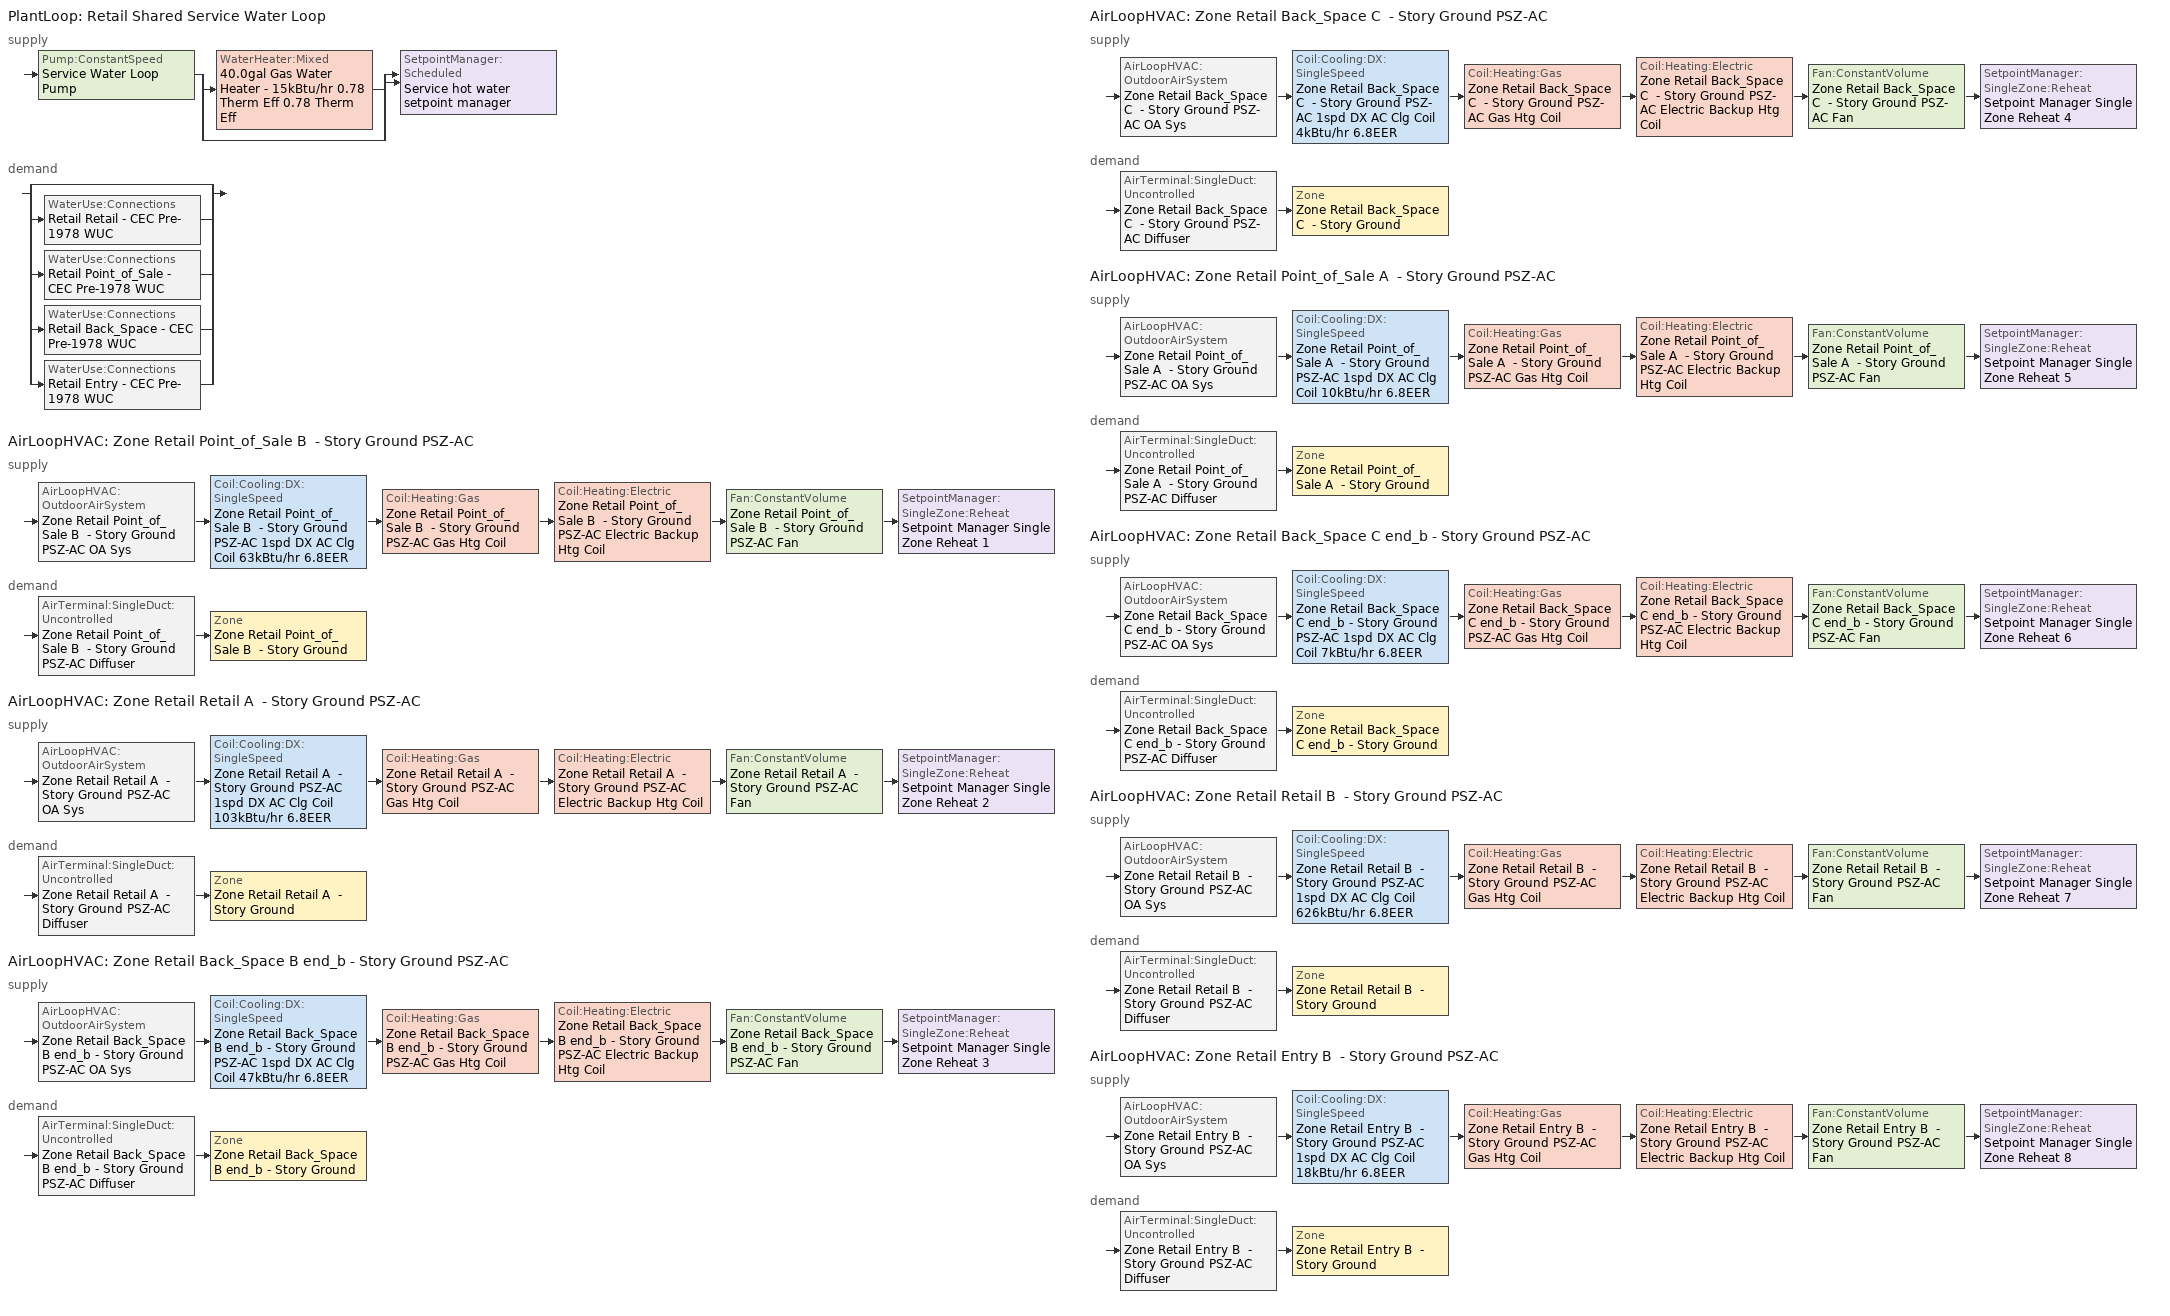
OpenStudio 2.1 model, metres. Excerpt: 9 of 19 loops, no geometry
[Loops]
PlantLoop 'Retail Shared Service Water Loop'
 supply: Pump:ConstantSpeed 'Service Water Loop Pump' > split
  | WaterHeater:Mixed '40.0gal Gas Water Heater - 15kBtu/hr 0.78 Therm Eff 0.78 Therm Eff'
  | bypass
  join > SetpointManager:Scheduled 'Service hot water setpoint manager'
 demand: split
  | bypass
  | WaterUse:Connections 'Retail Retail - CEC Pre-1978 WUC'
  | WaterUse:Connections 'Retail Point_of_Sale - CEC Pre-1978 WUC'
  | WaterUse:Connections 'Retail Back_Space - CEC Pre-1978 WUC'
  | WaterUse:Connections 'Retail Entry - CEC Pre-1978 WUC'
AirLoopHVAC 'Zone Retail Point_of_Sale B  - Story Ground PSZ-AC'
 supply: AirLoopHVAC:OutdoorAirSystem 'Zone Retail Point_of_Sale B  - Story Ground PSZ-AC OA Sys' > Coil:Cooling:DX:SingleSpeed 'Zone Retail Point_of_Sale B  - Story Ground PSZ-AC 1spd DX AC Clg Coil 63kBtu/hr 6.8EER' > Coil:Heating:Gas 'Zone Retail Point_of_Sale B  - Story Ground PSZ-AC Gas Htg Coil' > Coil:Heating:Electric 'Zone Retail Point_of_Sale B  - Story Ground PSZ-AC Electric Backup Htg Coil' > Fan:ConstantVolume 'Zone Retail Point_of_Sale B  - Story Ground PSZ-AC Fan' > SetpointManager:SingleZone:Reheat 'Setpoint Manager Single Zone Reheat 1'
 demand: AirTerminal:SingleDuct:Uncontrolled 'Zone Retail Point_of_Sale B  - Story Ground PSZ-AC Diffuser' > Zone 'Zone Retail Point_of_Sale B  - Story Ground'
AirLoopHVAC 'Zone Retail Retail A  - Story Ground PSZ-AC'
 supply: AirLoopHVAC:OutdoorAirSystem 'Zone Retail Retail A  - Story Ground PSZ-AC OA Sys' > Coil:Cooling:DX:SingleSpeed 'Zone Retail Retail A  - Story Ground PSZ-AC 1spd DX AC Clg Coil 103kBtu/hr 6.8EER' > Coil:Heating:Gas 'Zone Retail Retail A  - Story Ground PSZ-AC Gas Htg Coil' > Coil:Heating:Electric 'Zone Retail Retail A  - Story Ground PSZ-AC Electric Backup Htg Coil' > Fan:ConstantVolume 'Zone Retail Retail A  - Story Ground PSZ-AC Fan' > SetpointManager:SingleZone:Reheat 'Setpoint Manager Single Zone Reheat 2'
 demand: AirTerminal:SingleDuct:Uncontrolled 'Zone Retail Retail A  - Story Ground PSZ-AC Diffuser' > Zone 'Zone Retail Retail A  - Story Ground'
AirLoopHVAC 'Zone Retail Back_Space B end_b - Story Ground PSZ-AC'
 supply: AirLoopHVAC:OutdoorAirSystem 'Zone Retail Back_Space B end_b - Story Ground PSZ-AC OA Sys' > Coil:Cooling:DX:SingleSpeed 'Zone Retail Back_Space B end_b - Story Ground PSZ-AC 1spd DX AC Clg Coil 47kBtu/hr 6.8EER' > Coil:Heating:Gas 'Zone Retail Back_Space B end_b - Story Ground PSZ-AC Gas Htg Coil' > Coil:Heating:Electric 'Zone Retail Back_Space B end_b - Story Ground PSZ-AC Electric Backup Htg Coil' > Fan:ConstantVolume 'Zone Retail Back_Space B end_b - Story Ground PSZ-AC Fan' > SetpointManager:SingleZone:Reheat 'Setpoint Manager Single Zone Reheat 3'
 demand: AirTerminal:SingleDuct:Uncontrolled 'Zone Retail Back_Space B end_b - Story Ground PSZ-AC Diffuser' > Zone 'Zone Retail Back_Space B end_b - Story Ground'
AirLoopHVAC 'Zone Retail Back_Space C  - Story Ground PSZ-AC'
 supply: AirLoopHVAC:OutdoorAirSystem 'Zone Retail Back_Space C  - Story Ground PSZ-AC OA Sys' > Coil:Cooling:DX:SingleSpeed 'Zone Retail Back_Space C  - Story Ground PSZ-AC 1spd DX AC Clg Coil 4kBtu/hr 6.8EER' > Coil:Heating:Gas 'Zone Retail Back_Space C  - Story Ground PSZ-AC Gas Htg Coil' > Coil:Heating:Electric 'Zone Retail Back_Space C  - Story Ground PSZ-AC Electric Backup Htg Coil' > Fan:ConstantVolume 'Zone Retail Back_Space C  - Story Ground PSZ-AC Fan' > SetpointManager:SingleZone:Reheat 'Setpoint Manager Single Zone Reheat 4'
 demand: AirTerminal:SingleDuct:Uncontrolled 'Zone Retail Back_Space C  - Story Ground PSZ-AC Diffuser' > Zone 'Zone Retail Back_Space C  - Story Ground'
AirLoopHVAC 'Zone Retail Point_of_Sale A  - Story Ground PSZ-AC'
 supply: AirLoopHVAC:OutdoorAirSystem 'Zone Retail Point_of_Sale A  - Story Ground PSZ-AC OA Sys' > Coil:Cooling:DX:SingleSpeed 'Zone Retail Point_of_Sale A  - Story Ground PSZ-AC 1spd DX AC Clg Coil 10kBtu/hr 6.8EER' > Coil:Heating:Gas 'Zone Retail Point_of_Sale A  - Story Ground PSZ-AC Gas Htg Coil' > Coil:Heating:Electric 'Zone Retail Point_of_Sale A  - Story Ground PSZ-AC Electric Backup Htg Coil' > Fan:ConstantVolume 'Zone Retail Point_of_Sale A  - Story Ground PSZ-AC Fan' > SetpointManager:SingleZone:Reheat 'Setpoint Manager Single Zone Reheat 5'
 demand: AirTerminal:SingleDuct:Uncontrolled 'Zone Retail Point_of_Sale A  - Story Ground PSZ-AC Diffuser' > Zone 'Zone Retail Point_of_Sale A  - Story Ground'
AirLoopHVAC 'Zone Retail Back_Space C end_b - Story Ground PSZ-AC'
 supply: AirLoopHVAC:OutdoorAirSystem 'Zone Retail Back_Space C end_b - Story Ground PSZ-AC OA Sys' > Coil:Cooling:DX:SingleSpeed 'Zone Retail Back_Space C end_b - Story Ground PSZ-AC 1spd DX AC Clg Coil 7kBtu/hr 6.8EER' > Coil:Heating:Gas 'Zone Retail Back_Space C end_b - Story Ground PSZ-AC Gas Htg Coil' > Coil:Heating:Electric 'Zone Retail Back_Space C end_b - Story Ground PSZ-AC Electric Backup Htg Coil' > Fan:ConstantVolume 'Zone Retail Back_Space C end_b - Story Ground PSZ-AC Fan' > SetpointManager:SingleZone:Reheat 'Setpoint Manager Single Zone Reheat 6'
 demand: AirTerminal:SingleDuct:Uncontrolled 'Zone Retail Back_Space C end_b - Story Ground PSZ-AC Diffuser' > Zone 'Zone Retail Back_Space C end_b - Story Ground'
AirLoopHVAC 'Zone Retail Retail B  - Story Ground PSZ-AC'
 supply: AirLoopHVAC:OutdoorAirSystem 'Zone Retail Retail B  - Story Ground PSZ-AC OA Sys' > Coil:Cooling:DX:SingleSpeed 'Zone Retail Retail B  - Story Ground PSZ-AC 1spd DX AC Clg Coil 626kBtu/hr 6.8EER' > Coil:Heating:Gas 'Zone Retail Retail B  - Story Ground PSZ-AC Gas Htg Coil' > Coil:Heating:Electric 'Zone Retail Retail B  - Story Ground PSZ-AC Electric Backup Htg Coil' > Fan:ConstantVolume 'Zone Retail Retail B  - Story Ground PSZ-AC Fan' > SetpointManager:SingleZone:Reheat 'Setpoint Manager Single Zone Reheat 7'
 demand: AirTerminal:SingleDuct:Uncontrolled 'Zone Retail Retail B  - Story Ground PSZ-AC Diffuser' > Zone 'Zone Retail Retail B  - Story Ground'
AirLoopHVAC 'Zone Retail Entry B  - Story Ground PSZ-AC'
 supply: AirLoopHVAC:OutdoorAirSystem 'Zone Retail Entry B  - Story Ground PSZ-AC OA Sys' > Coil:Cooling:DX:SingleSpeed 'Zone Retail Entry B  - Story Ground PSZ-AC 1spd DX AC Clg Coil 18kBtu/hr 6.8EER' > Coil:Heating:Gas 'Zone Retail Entry B  - Story Ground PSZ-AC Gas Htg Coil' > Coil:Heating:Electric 'Zone Retail Entry B  - Story Ground PSZ-AC Electric Backup Htg Coil' > Fan:ConstantVolume 'Zone Retail Entry B  - Story Ground PSZ-AC Fan' > SetpointManager:SingleZone:Reheat 'Setpoint Manager Single Zone Reheat 8'
 demand: AirTerminal:SingleDuct:Uncontrolled 'Zone Retail Entry B  - Story Ground PSZ-AC Diffuser' > Zone 'Zone Retail Entry B  - Story Ground'
[Sizing:Zone] Zone Cooling Design Supply Air Temperature Input Method=SupplyAirTemperature; Zone Cooling Design Supply Air Temperature {C}=12.8; Zone Cooling Design Supply Air Temperature Difference {deltaC}=11.11; Zone Heating Design Supply Air Temperature Input Method=SupplyAirTemperature; Zone Heating Design Supply Air Temperature {C}=40; Zone Heating Design Supply Air Temperature Difference {deltaC}=11.11; Zone Cooling Design Supply Air Humidity Ratio {kg-H2O/kg-air}=0.0085; Zone Heating Design Supply Air Humidity Ratio {kg-H2O/kg-air}=0.008; Cooling Design Air Flow Method=DesignDay; Heating Design Air Flow Method=DesignDay; Account for Dedicated Outdoor Air System=No; Dedicated Outdoor Air System Control Strategy=NeutralSupplyAir; Dedicated Outdoor Air Low Setpoint Temperature for Design {C}=autosize; Dedicated Outdoor Air High Setpoint Temperature for Design {C}=autosize
Zone Retail Retail A  - Story Ground; Zone Retail Retail B  - Story Ground; Zone Retail Entry B  - Story Ground; Zone Retail Point_of_Sale A  - Story Ground; Zone Retail Point_of_Sale B  - Story Ground; Zone Retail Back_Space C  - Story Ground; Zone Retail Back_Space B end_b - Story Ground; Zone Retail Back_Space C end_b - Story Ground
[Zone equipment]
Zone Retail Retail A  - Story Ground: Zone Retail Retail A  - Story Ground PSZ-AC Diffuser
Zone Retail Retail B  - Story Ground: Zone Retail Retail B  - Story Ground PSZ-AC Diffuser
Zone Retail Entry B  - Story Ground: Zone Retail Entry B  - Story Ground PSZ-AC Diffuser
Zone Retail Point_of_Sale A  - Story Ground: Zone Retail Point_of_Sale A  - Story Ground PSZ-AC Diffuser
Zone Retail Point_of_Sale B  - Story Ground: Zone Retail Point_of_Sale B  - Story Ground PSZ-AC Diffuser
Zone Retail Back_Space C  - Story Ground: Zone Retail Back_Space C  - Story Ground PSZ-AC Diffuser
Zone Retail Back_Space B end_b - Story Ground: Zone Retail Back_Space B end_b - Story Ground PSZ-AC Diffuser
Zone Retail Back_Space C end_b - Story Ground: Zone Retail Back_Space C end_b - Story Ground PSZ-AC Diffuser
[WaterUse:Equipment:Definition] Target Temperature Schedule=43.3 C; Sensible Fraction Schedule=0.2 Fraction; Latent Fraction Schedule=0.05 Fraction
Name | Peak Flow Rate {m3/s}
Retail Retail - CEC Pre-1978 SWH def | 1.8845e-05
Retail Point_of_Sale - CEC Pre-1978 SWH def | 1.62163e-06
Retail Back_Space - CEC Pre-1978 SWH def | 4.0874e-06
Retail Entry - CEC Pre-1978 SWH def | 1.28348e-07
[WaterUse:Equipment] Flow Rate Fraction Schedule=RetailServiceHotWater
Name | Water Use Equipment Definition
Retail Retail - CEC Pre-1978 SWH | Retail Retail - CEC Pre-1978 SWH def
Retail Point_of_Sale - CEC Pre-1978 SWH | Retail Point_of_Sale - CEC Pre-1978 SWH def
Retail Back_Space - CEC Pre-1978 SWH | Retail Back_Space - CEC Pre-1978 SWH def
Retail Entry - CEC Pre-1978 SWH | Retail Entry - CEC Pre-1978 SWH def
[PlantLoop]
Retail Shared Service Water Loop: Maximum Loop Temperature {C}=60; Minimum Loop Temperature {C}=10; Plant Loop Volume {m3}=Autocalculate; Load Distribution Scheme=Optimal
[Sizing:Plant]
Retail Shared Service Water Loop: Loop Type=Heating; Design Loop Exit Temperature {C}=60; Loop Design Temperature Difference {deltaC}=5; Sizing Option=NonCoincident; Zone Timesteps in Averaging Window=1; Coincident Sizing Factor Mode=None
[SetpointManager:Scheduled]
Service hot water setpoint manager: Control Variable=Temperature; Schedule=Service Water Loop Temp - 140F
[Pump:ConstantSpeed]
Service Water Loop Pump: Rated Flow Rate {m3/s}=autosize; Rated Pump Head {Pa}=0.01; Rated Power Consumption {W}=autosize; Motor Efficiency=0.825; Fraction of Motor Inefficiencies to Fluid Stream=0; Pump Control Type=Intermittent
[WaterHeater:Mixed]
40.0gal Gas Water Heater - 15kBtu/hr 0.78 Therm Eff 0.78 Therm Eff: Tank Volume {m3}=0.151416; Setpoint Temperature Schedule=Service Water Loop Temp - 140F; Deadband Temperature Difference {deltaC}=2; Maximum Temperature Limit {C}=82.2222; Heater Control Type=Cycle; Heater Maximum Capacity {W}=4478.48; Heater Fuel Type=NaturalGas; Heater Thermal Efficiency=0.78; Off Cycle Parasitic Fuel Consumption Rate {W}=20; Off Cycle Parasitic Fuel Type=NaturalGas; Off Cycle Parasitic Heat Fraction to Tank=0.8; On Cycle Parasitic Fuel Type=NaturalGas; On Cycle Parasitic Heat Fraction to Tank=0; Ambient Temperature Indicator=Schedule; Ambient Temperature Schedule=Water Heater Ambient Temp Schedule - 70F; Off Cycle Loss Coefficient to Ambient Temperature {W/K}=5.99799; On Cycle Loss Coefficient to Ambient Temperature {W/K}=5.99799; Use Side Effectiveness=1; Source Side Effectiveness=1; Use Side Design Flow Rate {m3/s}=autosize; Source Side Design Flow Rate {m3/s}=autosize; Indirect Water Heating Recovery Time {hr}=1.5
[WaterUse:Connections]
Name | Water Use Equipment Name 1
Retail Retail - CEC Pre-1978 WUC | Retail Retail - CEC Pre-1978 SWH
Retail Point_of_Sale - CEC Pre-1978 WUC | Retail Point_of_Sale - CEC Pre-1978 SWH
Retail Back_Space - CEC Pre-1978 WUC | Retail Back_Space - CEC Pre-1978 SWH
Retail Entry - CEC Pre-1978 WUC | Retail Entry - CEC Pre-1978 SWH
[AirLoopHVAC] Design Supply Air Flow Rate {m3/s}=AutoSize
Name | Availability Schedule | Availability Manager
Zone Retail Point_of_Sale B  - Story Ground PSZ-AC | Zone Retail Point_of_Sale B  - Story Ground PSZ-AC Occ Sch | Availability Manager Night Cycle 1
Zone Retail Retail A  - Story Ground PSZ-AC | Zone Retail Retail A  - Story Ground PSZ-AC Occ Sch | Availability Manager Night Cycle 2
Zone Retail Back_Space B end_b - Story Ground PSZ-AC | Zone Retail Back_Space B end_b - Story Ground PSZ-AC Occ Sch | Availability Manager Night Cycle 3
Zone Retail Back_Space C  - Story Ground PSZ-AC | Always On Discrete | Availability Manager Night Cycle 4
Zone Retail Point_of_Sale A  - Story Ground PSZ-AC | Always On Discrete | Availability Manager Night Cycle 5
Zone Retail Back_Space C end_b - Story Ground PSZ-AC | Always On Discrete | Availability Manager Night Cycle 6
Zone Retail Retail B  - Story Ground PSZ-AC | Zone Retail Retail B  - Story Ground PSZ-AC Occ Sch | Availability Manager Night Cycle 7
Zone Retail Entry B  - Story Ground PSZ-AC | Always On Discrete | Availability Manager Night Cycle 8
[Sizing:System] Type of Load to Size On=Sensible; Design Outdoor Air Flow Rate {m3/s}=Autosize; Minimum System Air Flow Ratio=1; Preheat Design Temperature {C}=7; Preheat Design Humidity Ratio {kg-H2O/kg-Air}=0.008; Precool Design Temperature {C}=12.8; Precool Design Humidity Ratio {kg-H2O/kg-Air}=0.008; Central Cooling Design Supply Air Temperature {C}=12.8; Central Heating Design Supply Air Temperature {C}=40; Sizing Option=Coincident; 100% Outdoor Air in Cooling=No; 100% Outdoor Air in Heating=No; Central Cooling Design Supply Air Humidity Ratio {kg-H2O/kg-Air}=0.0085; Central Heating Design Supply Air Humidity Ratio {kg-H2O/kg-Air}=0.008; Cooling Design Air Flow Method=DesignDay; Cooling Design Air Flow Rate {m3/s}=0; Heating Design Air Flow Method=DesignDay; Heating Design Air Flow Rate {m3/s}=0; System Outdoor Air Method=ZoneSum; Zone Maximum Outdoor Air Fraction=1; Cooling Supply Air Flow Rate Per Floor Area {m3/s-m2}=0.00996765; Cooling Fraction of Autosized Cooling Supply Air Flow Rate=1; Cooling Supply Air Flow Rate Per Unit Cooling Capacity {m3/s-W}=3.94755e-05; Heating Supply Air Flow Rate Per Floor Area {m3/s-m2}=0.00996765; Heating Fraction of Autosized Heating Supply Air Flow Rate=1; Heating Fraction of Autosized Cooling Supply Air Flow Rate=1; Heating Supply Air Flow Rate Per Unit Heating Capacity {m3/s-W}=3.15882e-05; Cooling Design Capacity Method=CoolingDesignCapacity; Cooling Design Capacity {W}=autosize; Cooling Design Capacity Per Floor Area {W/m2}=234.7; Fraction of Autosized Cooling Design Capacity=1; Heating Design Capacity Method=HeatingDesignCapacity; Heating Design Capacity {W}=autosize; Heating Design Capacity Per Floor Area {W/m2}=157; Fraction of Autosized Heating Design Capacity=1; Central Cooling Capacity Control Method=OnOff
Zone Retail Point_of_Sale B  - Story Ground PSZ-AC; Zone Retail Retail A  - Story Ground PSZ-AC; Zone Retail Back_Space B end_b - Story Ground PSZ-AC; Zone Retail Back_Space C  - Story Ground PSZ-AC; Zone Retail Point_of_Sale A  - Story Ground PSZ-AC; Zone Retail Back_Space C end_b - Story Ground PSZ-AC; Zone Retail Retail B  - Story Ground PSZ-AC; Zone Retail Entry B  - Story Ground PSZ-AC
[SetpointManager:SingleZone:Reheat] Minimum Supply Air Temperature {C}=10; Maximum Supply Air Temperature {C}=50
Name | Control Zone
Setpoint Manager Single Zone Reheat 1 | Zone Retail Point_of_Sale B  - Story Ground
Setpoint Manager Single Zone Reheat 2 | Zone Retail Retail A  - Story Ground
Setpoint Manager Single Zone Reheat 3 | Zone Retail Back_Space B end_b - Story Ground
Setpoint Manager Single Zone Reheat 4 | Zone Retail Back_Space C  - Story Ground
Setpoint Manager Single Zone Reheat 5 | Zone Retail Point_of_Sale A  - Story Ground
Setpoint Manager Single Zone Reheat 6 | Zone Retail Back_Space C end_b - Story Ground
Setpoint Manager Single Zone Reheat 7 | Zone Retail Retail B  - Story Ground
Setpoint Manager Single Zone Reheat 8 | Zone Retail Entry B  - Story Ground
[Fan:ConstantVolume] Availability Schedule=Always On Discrete; Fan Efficiency=0.53625; Maximum Flow Rate {m3/s}=AutoSize; Motor Efficiency=0.825
Name | Pressure Rise {Pa}
Zone Retail Point_of_Sale B  - Story Ground PSZ-AC Fan; Zone Retail Retail A  - Story Ground PSZ-AC Fan; Zone Retail Back_Space B end_b - Story Ground PSZ-AC Fan; Zone Retail Back_Space C  - Story Ground PSZ-AC Fan; Zone Retail Point_of_Sale A  - Story Ground PSZ-AC Fan; Zone Retail Back_Space C end_b - Story Ground PSZ-AC Fan; Zone Retail Entry B  - Story Ground PSZ-AC Fan | 622.722
Zone Retail Retail B  - Story Ground PSZ-AC Fan | 1110.94
[Coil:Heating:Gas] Availability Schedule=Always On Discrete; Gas Burner Efficiency=0.8; Nominal Capacity {W}=AutoSize; Parasitic Electric Load {W}=0; Parasitic Gas Load {W}=0
Zone Retail Point_of_Sale B  - Story Ground PSZ-AC Gas Htg Coil; Zone Retail Retail A  - Story Ground PSZ-AC Gas Htg Coil; Zone Retail Back_Space B end_b - Story Ground PSZ-AC Gas Htg Coil; Zone Retail Back_Space C  - Story Ground PSZ-AC Gas Htg Coil; Zone Retail Point_of_Sale A  - Story Ground PSZ-AC Gas Htg Coil; Zone Retail Back_Space C end_b - Story Ground PSZ-AC Gas Htg Coil; Zone Retail Retail B  - Story Ground PSZ-AC Gas Htg Coil; Zone Retail Entry B  - Story Ground PSZ-AC Gas Htg Coil
[Coil:Heating:Electric] Availability Schedule=Always On Discrete
Zone Retail Point_of_Sale B  - Story Ground PSZ-AC Electric Backup Htg Coil; Zone Retail Retail A  - Story Ground PSZ-AC Electric Backup Htg Coil; Zone Retail Back_Space B end_b - Story Ground PSZ-AC Electric Backup Htg Coil; Zone Retail Back_Space C  - Story Ground PSZ-AC Electric Backup Htg Coil; Zone Retail Point_of_Sale A  - Story Ground PSZ-AC Electric Backup Htg Coil; Zone Retail Back_Space C end_b - Story Ground PSZ-AC Electric Backup Htg Coil; Zone Retail Retail B  - Story Ground PSZ-AC Electric Backup Htg Coil; Zone Retail Entry B  - Story Ground PSZ-AC Electric Backup Htg Coil
[Coil:Cooling:DX:SingleSpeed] Availability Schedule=Always On Discrete; Rated Total Cooling Capacity {W}=autosize; Rated Sensible Heat Ratio=autosize; Rated Air Flow Rate {m3/s}=autosize; Rated Evaporator Fan Power Per Volume Flow Rate {W/(m3/s)}=773.3; Condenser Type=AirCooled; Evaporative Condenser Effectiveness=0; Evaporative Condenser Air Flow Rate {m3/s}=Autosize; Evaporative Condenser Pump Rated Power Consumption {W}=Autosize; Crankcase Heater Capacity {W}=0; Maximum Outdoor Dry-Bulb Temperature for Crankcase Heater Operation {C}=0; Basin Heater Capacity {W/K}=0; Basin Heater Setpoint Temperature {C}=10
Name | Rated COP {W/W} | Total Cooling Capacity Function of Temperature Curve | Total Cooling Capacity Function of Flow Fraction Curve | Energy Input Ratio Function of Temperature Curve | Energy Input Ratio Function of Flow Fraction Curve | Part Load Fraction Correlation Curve
Zone Retail Point_of_Sale B  - Story Ground PSZ-AC 1spd DX AC Clg Coil 63kBtu/hr 6.8EER | 2.33196 | Curve_Biquadratic_CBES_23 | Curve_Quadratic_CBES_34 | Curve_Biquadratic_CBES_24 | Curve_Quadratic_CBES_35 | Curve_Quadratic_CBES_36
Zone Retail Retail A  - Story Ground PSZ-AC 1spd DX AC Clg Coil 103kBtu/hr 6.8EER | 2.35327 | Curve_Biquadratic_CBES_27 | Curve_Quadratic_CBES_40 | Curve_Biquadratic_CBES_28 | Curve_Quadratic_CBES_41 | Curve_Quadratic_CBES_42
Zone Retail Back_Space B end_b - Story Ground PSZ-AC 1spd DX AC Clg Coil 47kBtu/hr 6.8EER | 2.32351 | Curve_Biquadratic_CBES_9 | Curve_Quadratic_CBES_13 | Curve_Biquadratic_CBES_10 | Curve_Quadratic_CBES_14 | Curve_Quadratic_CBES_15
Zone Retail Back_Space C  - Story Ground PSZ-AC 1spd DX AC Clg Coil 4kBtu/hr 6.8EER | 2.3004 | Curve_Biquadratic_CBES_11 | Curve_Quadratic_CBES_16 | Curve_Biquadratic_CBES_12 | Curve_Quadratic_CBES_17 | Curve_Quadratic_CBES_18
Zone Retail Point_of_Sale A  - Story Ground PSZ-AC 1spd DX AC Clg Coil 10kBtu/hr 6.8EER | 2.30384 | Curve_Biquadratic_CBES_21 | Curve_Quadratic_CBES_31 | Curve_Biquadratic_CBES_22 | Curve_Quadratic_CBES_32 | Curve_Quadratic_CBES_33
Zone Retail Back_Space C end_b - Story Ground PSZ-AC 1spd DX AC Clg Coil 7kBtu/hr 6.8EER | 2.30234 | Curve_Biquadratic_CBES_13 | Curve_Quadratic_CBES_19 | Curve_Biquadratic_CBES_14 | Curve_Quadratic_CBES_20 | Curve_Quadratic_CBES_21
Zone Retail Retail B  - Story Ground PSZ-AC 1spd DX AC Clg Coil 626kBtu/hr 6.8EER | 2.63213 | Curve_Biquadratic_CBES_31 | Curve_Quadratic_CBES_46 | Curve_Biquadratic_CBES_32 | Curve_Quadratic_CBES_47 | Curve_Quadratic_CBES_48
Zone Retail Entry B  - Story Ground PSZ-AC 1spd DX AC Clg Coil 18kBtu/hr 6.8EER | 2.30795 | Curve_Biquadratic_CBES_17 | Curve_Quadratic_CBES_25 | Curve_Biquadratic_CBES_18 | Curve_Quadratic_CBES_26 | Curve_Quadratic_CBES_27
[Controller:OutdoorAir] Minimum Outdoor Air Flow Rate {m3/s}=0; Maximum Outdoor Air Flow Rate {m3/s}=Autosize; Economizer Control Type=NoEconomizer; Economizer Control Action Type=ModulateFlow; Economizer Maximum Limit Dry-Bulb Temperature {C}=28; Economizer Maximum Limit Enthalpy {J/kg}=64000; Economizer Minimum Limit Dry-Bulb Temperature {C}=-100; Minimum Limit Type=FixedMinimum; Minimum Outdoor Air Schedule=Always On Discrete; High Humidity Control=No; Heat Recovery Bypass Control Type=BypassWhenOAFlowGreaterThanMinimum
Name | Lockout Type | Controller Mechanical Ventilation
Zone Retail Point_of_Sale B  - Story Ground PSZ-AC OA Sys Controller | LockoutWithCompressor | Controller Mechanical Ventilation 1
Zone Retail Retail A  - Story Ground PSZ-AC OA Sys Controller | NoLockout | Controller Mechanical Ventilation 2
Zone Retail Back_Space B end_b - Story Ground PSZ-AC OA Sys Controller | LockoutWithCompressor | Controller Mechanical Ventilation 3
Zone Retail Back_Space C  - Story Ground PSZ-AC OA Sys Controller | LockoutWithCompressor | Controller Mechanical Ventilation 4
Zone Retail Point_of_Sale A  - Story Ground PSZ-AC OA Sys Controller | LockoutWithCompressor | Controller Mechanical Ventilation 5
Zone Retail Back_Space C end_b - Story Ground PSZ-AC OA Sys Controller | LockoutWithCompressor | Controller Mechanical Ventilation 6
Zone Retail Retail B  - Story Ground PSZ-AC OA Sys Controller | NoLockout | Controller Mechanical Ventilation 7
Zone Retail Entry B  - Story Ground PSZ-AC OA Sys Controller | LockoutWithCompressor | Controller Mechanical Ventilation 8
[Controller:MechanicalVentilation] Availability Schedule=Always On Discrete; System Outdoor Air Method=ZoneSum
Controller Mechanical Ventilation 1; Controller Mechanical Ventilation 2; Controller Mechanical Ventilation 3; Controller Mechanical Ventilation 4; Controller Mechanical Ventilation 5; Controller Mechanical Ventilation 6; Controller Mechanical Ventilation 7; Controller Mechanical Ventilation 8
[AirLoopHVAC:OutdoorAirSystem]
Name | Controller
Zone Retail Point_of_Sale B  - Story Ground PSZ-AC OA Sys | Zone Retail Point_of_Sale B  - Story Ground PSZ-AC OA Sys Controller
Zone Retail Retail A  - Story Ground PSZ-AC OA Sys | Zone Retail Retail A  - Story Ground PSZ-AC OA Sys Controller
Zone Retail Back_Space B end_b - Story Ground PSZ-AC OA Sys | Zone Retail Back_Space B end_b - Story Ground PSZ-AC OA Sys Controller
Zone Retail Back_Space C  - Story Ground PSZ-AC OA Sys | Zone Retail Back_Space C  - Story Ground PSZ-AC OA Sys Controller
Zone Retail Point_of_Sale A  - Story Ground PSZ-AC OA Sys | Zone Retail Point_of_Sale A  - Story Ground PSZ-AC OA Sys Controller
Zone Retail Back_Space C end_b - Story Ground PSZ-AC OA Sys | Zone Retail Back_Space C end_b - Story Ground PSZ-AC OA Sys Controller
Zone Retail Retail B  - Story Ground PSZ-AC OA Sys | Zone Retail Retail B  - Story Ground PSZ-AC OA Sys Controller
Zone Retail Entry B  - Story Ground PSZ-AC OA Sys | Zone Retail Entry B  - Story Ground PSZ-AC OA Sys Controller
[AvailabilityManager:NightCycle] Control Type=CycleOnAny; Thermostat Tolerance {deltaC}=1; Cycling Run Time {s}=3600
Availability Manager Night Cycle 1; Availability Manager Night Cycle 2; Availability Manager Night Cycle 3; Availability Manager Night Cycle 4; Availability Manager Night Cycle 5; Availability Manager Night Cycle 6; Availability Manager Night Cycle 7; Availability Manager Night Cycle 8
[AirTerminal:SingleDuct:Uncontrolled] Availability Schedule=Always On Discrete; Maximum Air Flow Rate {m3/s}=AutoSize
Zone Retail Point_of_Sale B  - Story Ground PSZ-AC Diffuser; Zone Retail Retail A  - Story Ground PSZ-AC Diffuser; Zone Retail Back_Space B end_b - Story Ground PSZ-AC Diffuser; Zone Retail Back_Space C  - Story Ground PSZ-AC Diffuser; Zone Retail Point_of_Sale A  - Story Ground PSZ-AC Diffuser; Zone Retail Back_Space C end_b - Story Ground PSZ-AC Diffuser; Zone Retail Retail B  - Story Ground PSZ-AC Diffuser; Zone Retail Entry B  - Story Ground PSZ-AC Diffuser
[Schedule:Ruleset]
Name | Default Day Schedule | Summer Design Day Schedule | Winter Design Day Schedule
RetailServiceHotWater | RetailServiceHotWater Default | RetailServiceHotWater Summer Design Day | RetailServiceHotWater Winter Design Day
43.3 C | 43.3 C Default
0.2 Fraction | 0.2 Fraction Default
0.05 Fraction | 0.05 Fraction Default
Service Water Loop Temp - 140F | Service Water Loop Temp - 140F Default
Water Heater Ambient Temp Schedule - 70F | Water Heater Ambient Temp Schedule - 70F Default
Zone Retail Back_Space B end_b - Story Ground PSZ-AC Occ Sch | Zone Retail Back_Space B end_b - Story Ground PSZ-AC Occ Sch Default | Zone Retail Back_Space B end_b - Story Ground PSZ-AC Occ Sch Summer Design Day | Zone Retail Back_Space B end_b - Story Ground PSZ-AC Occ Sch Winter Design Day
Zone Retail Point_of_Sale B  - Story Ground PSZ-AC Occ Sch | Zone Retail Point_of_Sale B  - Story Ground PSZ-AC Occ Sch Default | Zone Retail Point_of_Sale B  - Story Ground PSZ-AC Occ Sch Summer Design Day | Zone Retail Point_of_Sale B  - Story Ground PSZ-AC Occ Sch Winter Design Day
Zone Retail Retail A  - Story Ground PSZ-AC Occ Sch | Zone Retail Retail A  - Story Ground PSZ-AC Occ Sch Default | Zone Retail Retail A  - Story Ground PSZ-AC Occ Sch Summer Design Day | Zone Retail Retail A  - Story Ground PSZ-AC Occ Sch Winter Design Day
Zone Retail Retail B  - Story Ground PSZ-AC Occ Sch | Zone Retail Retail B  - Story Ground PSZ-AC Occ Sch Default | Zone Retail Retail B  - Story Ground PSZ-AC Occ Sch Summer Design Day | Zone Retail Retail B  - Story Ground PSZ-AC Occ Sch Winter Design Day
[Schedule:Day]
RetailServiceHotWater Default: 1, 0, 0.11, 2, 0, 0.1, 3, 0, 0.08, 6, 0, 0.06, 7, 0, 0.07, 8, 0, 0.2, 9, 0, 0.24, 10, 0, 0.27, 11, 0, 0.42, 12, 0, 0.54, 13, 0, 0.59, 14, 0, 0.6, 15, 0, 0.49, 16, 0, 0.48, 17, 0, 0.47, 18, 0, 0.46, 19, 0, 0.44, 20, 0, 0.36, 21, 0, 0.29, 22, 0, 0.22, 23, 0, 0.16, 24, 0, 0.13
RetailServiceHotWater Summer Design Day; RetailServiceHotWater SmrDsn|Wkdy Day: 1, 0, 0.04, 3, 0, 0.05, 7, 0, 0.04, 8, 0, 0.15, 9, 0, 0.23, 10, 0, 0.32, 11, 0, 0.41, 12, 0, 0.57, 13, 0, 0.62, 14, 0, 0.61, 15, 0, 0.5, 16, 0, 0.45, 17, 0, 0.46, 18, 0, 0.47, 19, 0, 0.42, 20, 0, 0.34, 21, 0, 0.33, 22, 0, 0.23, 23, 0, 0.13, 24, 0, 0.08
RetailServiceHotWater Winter Design Day; RetailServiceHotWater WntrDsn|Sat|Sun Day: 3, 0, 0.07, 6, 0, 0.06, 7, 0, 0.07, 8, 0, 0.1, 9, 0, 0.12, 10, 0, 0.14, 11, 0, 0.29, 12, 0, 0.31, 14, 0, 0.36, 15, 0, 0.34, 16, 0, 0.35, 17, 0, 0.37, 18, 0, 0.34, 19, 0, 0.25, 20, 0, 0.27, 21, 0, 0.21, 22, 0, 0.16, 23, 0, 0.1, 24, 0, 0.06
43.3 C Default: 24, 0, 43.3
0.2 Fraction Default; 0.05 Fraction Default: 24, 0, 0.2
Service Water Loop Temp - 140F Default: 24, 0, 60
Water Heater Ambient Temp Schedule - 70F Default: 24, 0, 21.1111
Zone Retail Back_Space B end_b - Story Ground PSZ-AC Occ Sch Default; Zone Retail Back_Space B end_b - Story Ground PSZ-AC Occ Sch Winter Design Day; Zone Retail Back_Space B end_b - Story Ground PSZ-AC Occ Sch Summer Design Day; Zone Retail Point_of_Sale B  - Story Ground PSZ-AC Occ Sch Default; Zone Retail Point_of_Sale B  - Story Ground PSZ-AC Occ Sch Winter Design Day; Zone Retail Point_of_Sale B  - Story Ground PSZ-AC Occ Sch Summer Design Day; Zone Retail Retail A  - Story Ground PSZ-AC Occ Sch Default; Zone Retail Retail A  - Story Ground PSZ-AC Occ Sch Winter Design Day; Zone Retail Retail A  - Story Ground PSZ-AC Occ Sch Summer Design Day; Zone Retail Retail B  - Story Ground PSZ-AC Occ Sch Default; Zone Retail Retail B  - Story Ground PSZ-AC Occ Sch Winter Design Day; Zone Retail Retail B  - Story Ground PSZ-AC Occ Sch Summer Design Day: 24, 0, 1
Zone Retail Back_Space B end_b - Story Ground PSZ-AC Occ Sch Monday; Zone Retail Back_Space B end_b - Story Ground PSZ-AC Occ Sch Tuesday; Zone Retail Back_Space B end_b - Story Ground PSZ-AC Occ Sch Wednesday; Zone Retail Back_Space B end_b - Story Ground PSZ-AC Occ Sch Thursday; Zone Retail Back_Space B end_b - Story Ground PSZ-AC Occ Sch Friday; Zone Retail Back_Space B end_b - Story Ground PSZ-AC Occ Sch Saturday; Zone Retail Point_of_Sale B  - Story Ground PSZ-AC Occ Sch Monday; Zone Retail Point_of_Sale B  - Story Ground PSZ-AC Occ Sch Tuesday; Zone Retail Point_of_Sale B  - Story Ground PSZ-AC Occ Sch Wednesday; Zone Retail Point_of_Sale B  - Story Ground PSZ-AC Occ Sch Thursday; Zone Retail Point_of_Sale B  - Story Ground PSZ-AC Occ Sch Friday; Zone Retail Point_of_Sale B  - Story Ground PSZ-AC Occ Sch Saturday; Zone Retail Retail A  - Story Ground PSZ-AC Occ Sch Monday; Zone Retail Retail A  - Story Ground PSZ-AC Occ Sch Tuesday; Zone Retail Retail A  - Story Ground PSZ-AC Occ Sch Wednesday; Zone Retail Retail A  - Story Ground PSZ-AC Occ Sch Thursday; Zone Retail Retail A  - Story Ground PSZ-AC Occ Sch Friday; Zone Retail Retail A  - Story Ground PSZ-AC Occ Sch Saturday; Zone Retail Retail B  - Story Ground PSZ-AC Occ Sch Monday; Zone Retail Retail B  - Story Ground PSZ-AC Occ Sch Tuesday; Zone Retail Retail B  - Story Ground PSZ-AC Occ Sch Wednesday; Zone Retail Retail B  - Story Ground PSZ-AC Occ Sch Thursday; Zone Retail Retail B  - Story Ground PSZ-AC Occ Sch Friday; Zone Retail Retail B  - Story Ground PSZ-AC Occ Sch Saturday: 8, 0, 0, 21, 0, 1, 24, 0, 0
Zone Retail Back_Space B end_b - Story Ground PSZ-AC Occ Sch Sunday; Zone Retail Point_of_Sale B  - Story Ground PSZ-AC Occ Sch Sunday; Zone Retail Retail A  - Story Ground PSZ-AC Occ Sch Sunday; Zone Retail Retail B  - Story Ground PSZ-AC Occ Sch Sunday: 10, 0, 0, 18, 0, 1, 24, 0, 0
[Schedule:Rule] Date Specification Type=DateRange; Start Month=1; Start Day=1; End Month=12
Name | Schedule Ruleset | Rule Order | Day Schedule | Apply Monday | Apply Tuesday | Apply Wednesday | Apply Thursday | Apply Friday | End Day | Apply Sunday | Apply Saturday
Schedule Rule 11 | RetailServiceHotWater | 1 | RetailServiceHotWater SmrDsn|Wkdy Day | Yes | Yes | Yes | Yes | Yes | 31
Schedule Rule 12 | RetailServiceHotWater | 0 | RetailServiceHotWater WntrDsn|Sat|Sun Day |  |  |  |  |  | 31 | Yes | Yes
Zone Retail Back_Space B end_b - Story Ground PSZ-AC Occ Sch Monday Rule | Zone Retail Back_Space B end_b - Story Ground PSZ-AC Occ Sch | 6 | Zone Retail Back_Space B end_b - Story Ground PSZ-AC Occ Sch Monday | Yes |  |  |  |  | 28
Zone Retail Back_Space B end_b - Story Ground PSZ-AC Occ Sch Tuesday Rule | Zone Retail Back_Space B end_b - Story Ground PSZ-AC Occ Sch | 5 | Zone Retail Back_Space B end_b - Story Ground PSZ-AC Occ Sch Tuesday |  | Yes |  |  |  | 29
Zone Retail Back_Space B end_b - Story Ground PSZ-AC Occ Sch Wednesday Rule | Zone Retail Back_Space B end_b - Story Ground PSZ-AC Occ Sch | 4 | Zone Retail Back_Space B end_b - Story Ground PSZ-AC Occ Sch Wednesday |  |  | Yes |  |  | 30
Zone Retail Back_Space B end_b - Story Ground PSZ-AC Occ Sch Thursday Rule | Zone Retail Back_Space B end_b - Story Ground PSZ-AC Occ Sch | 3 | Zone Retail Back_Space B end_b - Story Ground PSZ-AC Occ Sch Thursday |  |  |  | Yes |  | 31
Zone Retail Back_Space B end_b - Story Ground PSZ-AC Occ Sch Friday Rule | Zone Retail Back_Space B end_b - Story Ground PSZ-AC Occ Sch | 2 | Zone Retail Back_Space B end_b - Story Ground PSZ-AC Occ Sch Friday |  |  |  |  | Yes | 25
Zone Retail Back_Space B end_b - Story Ground PSZ-AC Occ Sch Saturday Rule | Zone Retail Back_Space B end_b - Story Ground PSZ-AC Occ Sch | 1 | Zone Retail Back_Space B end_b - Story Ground PSZ-AC Occ Sch Saturday |  |  |  |  |  | 26 |  | Yes
Zone Retail Back_Space B end_b - Story Ground PSZ-AC Occ Sch Sunday Rule | Zone Retail Back_Space B end_b - Story Ground PSZ-AC Occ Sch | 0 | Zone Retail Back_Space B end_b - Story Ground PSZ-AC Occ Sch Sunday |  |  |  |  |  | 27 | Yes
Zone Retail Point_of_Sale B  - Story Ground PSZ-AC Occ Sch Monday Rule | Zone Retail Point_of_Sale B  - Story Ground PSZ-AC Occ Sch | 6 | Zone Retail Point_of_Sale B  - Story Ground PSZ-AC Occ Sch Monday | Yes |  |  |  |  | 28
Zone Retail Point_of_Sale B  - Story Ground PSZ-AC Occ Sch Tuesday Rule | Zone Retail Point_of_Sale B  - Story Ground PSZ-AC Occ Sch | 5 | Zone Retail Point_of_Sale B  - Story Ground PSZ-AC Occ Sch Tuesday |  | Yes |  |  |  | 29
Zone Retail Point_of_Sale B  - Story Ground PSZ-AC Occ Sch Wednesday Rule | Zone Retail Point_of_Sale B  - Story Ground PSZ-AC Occ Sch | 4 | Zone Retail Point_of_Sale B  - Story Ground PSZ-AC Occ Sch Wednesday |  |  | Yes |  |  | 30
Zone Retail Point_of_Sale B  - Story Ground PSZ-AC Occ Sch Thursday Rule | Zone Retail Point_of_Sale B  - Story Ground PSZ-AC Occ Sch | 3 | Zone Retail Point_of_Sale B  - Story Ground PSZ-AC Occ Sch Thursday |  |  |  | Yes |  | 31
Zone Retail Point_of_Sale B  - Story Ground PSZ-AC Occ Sch Friday Rule | Zone Retail Point_of_Sale B  - Story Ground PSZ-AC Occ Sch | 2 | Zone Retail Point_of_Sale B  - Story Ground PSZ-AC Occ Sch Friday |  |  |  |  | Yes | 25
Zone Retail Point_of_Sale B  - Story Ground PSZ-AC Occ Sch Saturday Rule | Zone Retail Point_of_Sale B  - Story Ground PSZ-AC Occ Sch | 1 | Zone Retail Point_of_Sale B  - Story Ground PSZ-AC Occ Sch Saturday |  |  |  |  |  | 26 |  | Yes
Zone Retail Point_of_Sale B  - Story Ground PSZ-AC Occ Sch Sunday Rule | Zone Retail Point_of_Sale B  - Story Ground PSZ-AC Occ Sch | 0 | Zone Retail Point_of_Sale B  - Story Ground PSZ-AC Occ Sch Sunday |  |  |  |  |  | 27 | Yes
Zone Retail Retail A  - Story Ground PSZ-AC Occ Sch Monday Rule | Zone Retail Retail A  - Story Ground PSZ-AC Occ Sch | 6 | Zone Retail Retail A  - Story Ground PSZ-AC Occ Sch Monday | Yes |  |  |  |  | 28
Zone Retail Retail A  - Story Ground PSZ-AC Occ Sch Tuesday Rule | Zone Retail Retail A  - Story Ground PSZ-AC Occ Sch | 5 | Zone Retail Retail A  - Story Ground PSZ-AC Occ Sch Tuesday |  | Yes |  |  |  | 29
Zone Retail Retail A  - Story Ground PSZ-AC Occ Sch Wednesday Rule | Zone Retail Retail A  - Story Ground PSZ-AC Occ Sch | 4 | Zone Retail Retail A  - Story Ground PSZ-AC Occ Sch Wednesday |  |  | Yes |  |  | 30
Zone Retail Retail A  - Story Ground PSZ-AC Occ Sch Thursday Rule | Zone Retail Retail A  - Story Ground PSZ-AC Occ Sch | 3 | Zone Retail Retail A  - Story Ground PSZ-AC Occ Sch Thursday |  |  |  | Yes |  | 31
Zone Retail Retail A  - Story Ground PSZ-AC Occ Sch Friday Rule | Zone Retail Retail A  - Story Ground PSZ-AC Occ Sch | 2 | Zone Retail Retail A  - Story Ground PSZ-AC Occ Sch Friday |  |  |  |  | Yes | 25
Zone Retail Retail A  - Story Ground PSZ-AC Occ Sch Saturday Rule | Zone Retail Retail A  - Story Ground PSZ-AC Occ Sch | 1 | Zone Retail Retail A  - Story Ground PSZ-AC Occ Sch Saturday |  |  |  |  |  | 26 |  | Yes
Zone Retail Retail A  - Story Ground PSZ-AC Occ Sch Sunday Rule | Zone Retail Retail A  - Story Ground PSZ-AC Occ Sch | 0 | Zone Retail Retail A  - Story Ground PSZ-AC Occ Sch Sunday |  |  |  |  |  | 27 | Yes
Zone Retail Retail B  - Story Ground PSZ-AC Occ Sch Monday Rule | Zone Retail Retail B  - Story Ground PSZ-AC Occ Sch | 6 | Zone Retail Retail B  - Story Ground PSZ-AC Occ Sch Monday | Yes |  |  |  |  | 28
Zone Retail Retail B  - Story Ground PSZ-AC Occ Sch Tuesday Rule | Zone Retail Retail B  - Story Ground PSZ-AC Occ Sch | 5 | Zone Retail Retail B  - Story Ground PSZ-AC Occ Sch Tuesday |  | Yes |  |  |  | 29
Zone Retail Retail B  - Story Ground PSZ-AC Occ Sch Wednesday Rule | Zone Retail Retail B  - Story Ground PSZ-AC Occ Sch | 4 | Zone Retail Retail B  - Story Ground PSZ-AC Occ Sch Wednesday |  |  | Yes |  |  | 30
Zone Retail Retail B  - Story Ground PSZ-AC Occ Sch Thursday Rule | Zone Retail Retail B  - Story Ground PSZ-AC Occ Sch | 3 | Zone Retail Retail B  - Story Ground PSZ-AC Occ Sch Thursday |  |  |  | Yes |  | 31
Zone Retail Retail B  - Story Ground PSZ-AC Occ Sch Friday Rule | Zone Retail Retail B  - Story Ground PSZ-AC Occ Sch | 2 | Zone Retail Retail B  - Story Ground PSZ-AC Occ Sch Friday |  |  |  |  | Yes | 25
Zone Retail Retail B  - Story Ground PSZ-AC Occ Sch Saturday Rule | Zone Retail Retail B  - Story Ground PSZ-AC Occ Sch | 1 | Zone Retail Retail B  - Story Ground PSZ-AC Occ Sch Saturday |  |  |  |  |  | 26 |  | Yes
Zone Retail Retail B  - Story Ground PSZ-AC Occ Sch Sunday Rule | Zone Retail Retail B  - Story Ground PSZ-AC Occ Sch | 0 | Zone Retail Retail B  - Story Ground PSZ-AC Occ Sch Sunday |  |  |  |  |  | 27 | Yes
[Schedule:Constant]
Always On Discrete: Value=1
[Curve:Biquadratic] Minimum Value of x=17; Maximum Value of x=22; Minimum Value of y=13; Maximum Value of y=46
Name | Coefficient1 Constant | Coefficient2 x | Coefficient3 x**2 | Coefficient4 y | Coefficient5 y**2 | Coefficient6 x*y
Curve_Biquadratic_CBES_9; Curve_Biquadratic_CBES_11; Curve_Biquadratic_CBES_13; Curve_Biquadratic_CBES_17; Curve_Biquadratic_CBES_21; Curve_Biquadratic_CBES_23; Curve_Biquadratic_CBES_27; Curve_Biquadratic_CBES_31 | 0.942588 | 0.00954335 | 0.00068377 | -0.0110427 | 5.249e-06 | -9.72e-06
Curve_Biquadratic_CBES_10; Curve_Biquadratic_CBES_12; Curve_Biquadratic_CBES_14; Curve_Biquadratic_CBES_18; Curve_Biquadratic_CBES_22; Curve_Biquadratic_CBES_24; Curve_Biquadratic_CBES_28; Curve_Biquadratic_CBES_32 | 0.342414 | 0.034885 | -0.0006237 | 0.00497722 | 0.00043795 | -0.000728
[Curve:Quadratic]
Name | Coefficient1 Constant | Coefficient2 x | Coefficient3 x**2 | Minimum Value of x | Maximum Value of x
Curve_Quadratic_CBES_13; Curve_Quadratic_CBES_16; Curve_Quadratic_CBES_19; Curve_Quadratic_CBES_25; Curve_Quadratic_CBES_31; Curve_Quadratic_CBES_34; Curve_Quadratic_CBES_40; Curve_Quadratic_CBES_46 | 0.8 | 0.2 | 0 | 0.5 | 1.5
Curve_Quadratic_CBES_14; Curve_Quadratic_CBES_17; Curve_Quadratic_CBES_20; Curve_Quadratic_CBES_26; Curve_Quadratic_CBES_32; Curve_Quadratic_CBES_35; Curve_Quadratic_CBES_41; Curve_Quadratic_CBES_47 | 1.1552 | -0.1808 | 0.0256 | 0.5 | 1.5
Curve_Quadratic_CBES_15; Curve_Quadratic_CBES_18; Curve_Quadratic_CBES_21; Curve_Quadratic_CBES_27; Curve_Quadratic_CBES_33; Curve_Quadratic_CBES_36; Curve_Quadratic_CBES_42; Curve_Quadratic_CBES_48 | 0.85 | 0.15 | 0 | 0 | 1
